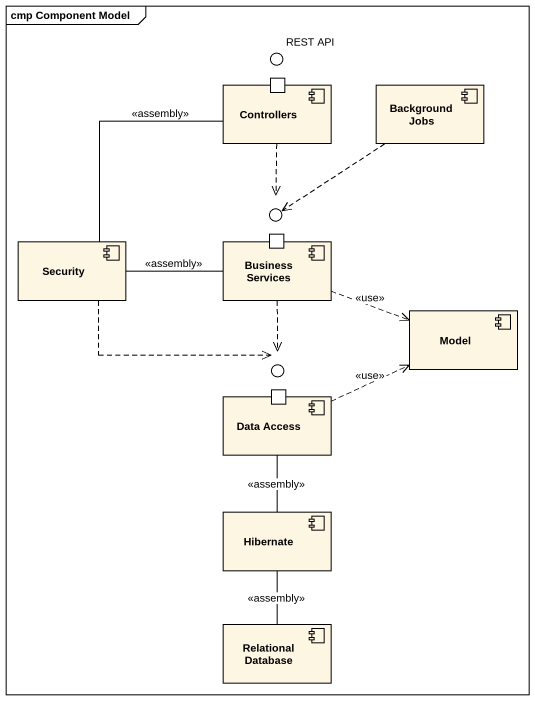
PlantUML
@startuml
mainframe cmp Component Model
() "REST API" as REST_API
component Controllers {
  port " " as port1
}
component "Background Jobs" as Background_Jobs
() " " as lollipop1
component Security
component "Business Services" as Business_Services {
  port " " as port2
}
component Model
() " " as lollipop2
component "Data Access" as Data_Access {
  port " " as port3
}
component Hibernate
component "Relational Database" as Relational_Database
Controllers ..> lollipop1
Controllers -- Security : <<assembly>>
Background_Jobs ..> lollipop1
Security .right.> lollipop2
Business_Services -left- Security : <<assembly>>
Business_Services .right.> Model : <<use>>
Business_Services ..> lollipop2
Data_Access .right.> Model : <<use>>
Data_Access -- Hibernate : <<assembly>>
Hibernate -- Relational_Database : <<assembly>>
@enduml
